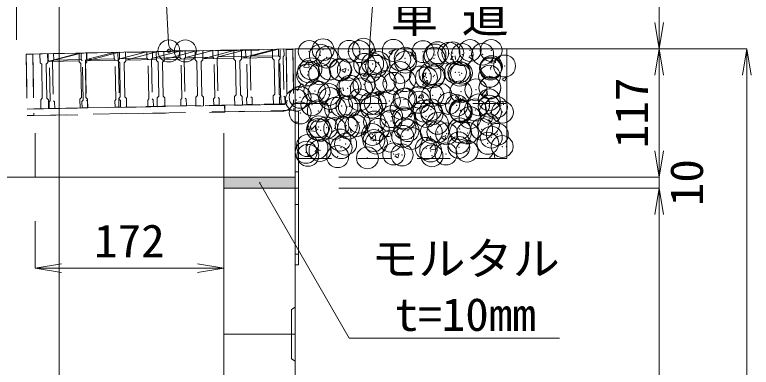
# Model space of a CAD drawing. Units: millimetres at full size. Extents: x 171976 to 209231, y 872007 to 885239.
# Drawn here: x 174286 to 174957, y 882649 to 882970 of the extents above; entities that cross this region are included whole.
import ezdxf
from ezdxf.enums import TextEntityAlignment as Align

# ---------------------------------------------------------------- set-up
doc = ezdxf.new("R2010")
doc.units = ezdxf.units.MM
doc.header["$LTSCALE"] = 40
doc.header["$PDMODE"] = 32
doc.header["$PDSIZE"] = 20
for name, pattern in [('USER1', [2, 1, -1]), ('USER2', [2, 1, -1]), ('USER3', [1.35, 0.75, -0.6]), ('USER4', [1.35, 0.75, -0.6])]:
    doc.linetypes.add(name, pattern=pattern)
for name, color, linetype, lineweight in [('0_2', 7, 'Continuous', 20), ('グレーチング', 7, 'USER3', 5), ('ジョイント', 7, 'Continuous', 9), ('ハッチング', 7, 'Continuous', 5), ('モルタル', 7, 'Continuous', 9), ('作業エリア', 11, 'Continuous', 13), ('受枠', 3, 'USER3', 9), ('基礎', 7, 'Continuous', 13), ('寸法引出', 7, 'Continuous', 13), ('寸法線', 7, 'Continuous', 13), ('本体', 2, 'Continuous', 13), ('補助線', 8, 'Continuous', 5), ('ｸﾞﾚｰﾁﾝｸﾞ', 7, 'USER2', 9)]:
    doc.layers.add(name, color=color, linetype=linetype, lineweight=lineweight)
doc.styles.add('ＭＳ 明朝', font='')
doc.styles.get('ＭＳ 明朝').set_extended_font_data('MS Mincho')

# ---------------------------------------------------------------- blocks, each defined once
blk = doc.blocks.new('open_arrow')
at = {"color": 0, "linetype": 'Continuous', "lineweight": -2}
blk.add_lwpolyline([(7.5, 1.25), (0, 0), (7.5, -1.25)], dxfattribs=at)

msp = doc.modelspace()

# ---------------------------------------------------------------- hatches: boundary and pattern name
at = {"layer": 'モルタル'}
msp.add_hatch(color=256, dxfattribs=at).paths.add_polyline_path([(174541.32, 882812.29), (174541.32, 882822.29), (174476.32, 882822.29), (174476.32, 882812.29)])

# ---------------------------------------------------------------- linework, layer by layer
at = {"layer": '0_2', "linetype": 'USER4', "lineweight": 5}
for p, q in [((174541.32, 882889.29), (174734.32, 882889.29)), ((174544.52, 882839.29), (174734.32, 882839.29))]:
    msp.add_line(p, q, dxfattribs=at)
at = {"layer": 'グレーチング'}
for p, q in [((174316.24, 882934.78), (174531.2, 882939.08)), ((174381.35, 882930.08), (174406.22, 882936.58)), ((174411.34, 882930.68), (174436.22, 882937.18)), ((174441.34, 882931.28), (174466.21, 882937.78)), ((174471.33, 882931.88), (174496.21, 882938.38)), ((174501.32, 882932.48), (174526.2, 882938.98)), ((174321.36, 882928.88), (174346.24, 882935.38)), ((174351.35, 882929.48), (174376.23, 882935.98)), ((174351.35, 882929.48), (174376.35, 882929.98)), ((174381.35, 882930.08), (174406.34, 882930.58)), ((174411.34, 882930.68), (174436.34, 882931.18)), ((174441.34, 882931.28), (174466.33, 882931.78)), ((174471.33, 882931.88), (174496.33, 882932.38)), ((174501.32, 882932.48), (174526.32, 882932.98)), ((174321.36, 882928.88), (174346.36, 882929.38)), ((174317.24, 882884.79), (174532.2, 882889.09))]:
    msp.add_line(p, q, dxfattribs=at)
for points in [[(174406.22, 882936.58), (174411.22, 882936.68), (174411.34, 882930.68), (174410.36, 882929.66), (174411.08, 882893.67), (174412.1, 882892.69), (174412.22, 882886.69), (174407.22, 882886.59), (174407.1, 882892.59), (174408.08, 882893.61), (174407.36, 882929.6), (174406.34, 882930.58)], [(174436.22, 882937.18), (174441.22, 882937.28), (174441.34, 882931.28), (174440.36, 882930.26), (174441.08, 882894.27), (174442.1, 882893.29), (174442.22, 882887.29), (174437.22, 882887.19), (174437.1, 882893.19), (174438.08, 882894.21), (174437.36, 882930.2), (174436.34, 882931.18)], [(174466.21, 882937.78), (174471.21, 882937.88), (174471.33, 882931.88), (174470.35, 882930.86), (174471.07, 882894.87), (174472.09, 882893.89), (174472.21, 882887.89), (174467.21, 882887.79), (174467.09, 882893.79), (174468.07, 882894.81), (174467.35, 882930.8), (174466.33, 882931.78)], [(174496.21, 882938.38), (174501.2, 882938.48), (174501.32, 882932.48), (174500.34, 882931.46), (174501.06, 882895.47), (174502.08, 882894.49), (174502.2, 882888.49), (174497.21, 882888.39), (174497.09, 882894.39), (174498.07, 882895.41), (174497.35, 882931.4), (174496.33, 882932.38)], [(174526.2, 882938.98), (174531.2, 882939.08), (174531.32, 882933.08), (174530.34, 882932.06), (174531.06, 882896.07), (174532.08, 882895.09), (174532.2, 882889.09), (174527.2, 882888.99), (174527.08, 882894.99), (174528.06, 882896.01), (174527.34, 882932), (174526.32, 882932.98)], [(174316.24, 882934.78), (174321.24, 882934.88), (174321.36, 882928.88), (174320.38, 882927.87), (174321.1, 882891.87), (174322.12, 882890.89), (174322.24, 882884.89), (174317.24, 882884.79), (174317.12, 882890.79), (174318.1, 882891.81), (174317.38, 882927.81), (174316.36, 882928.78)], [(174346.24, 882935.38), (174351.23, 882935.48), (174351.35, 882929.48), (174350.37, 882928.46), (174351.09, 882892.47), (174352.11, 882891.49), (174352.23, 882885.49), (174347.24, 882885.39), (174347.12, 882891.39), (174348.1, 882892.41), (174347.38, 882928.4), (174346.36, 882929.38)], [(174376.23, 882935.98), (174381.23, 882936.08), (174381.35, 882930.08), (174380.37, 882929.06), (174381.09, 882893.07), (174382.11, 882892.09), (174382.23, 882886.09), (174377.23, 882885.99), (174377.11, 882891.99), (174378.09, 882893.01), (174377.37, 882929), (174376.35, 882929.98)]]:
    msp.add_lwpolyline(points, close=True, dxfattribs=at)
at = {"layer": 'ジョイント'}
for p, q in [((174541.32, 882882.29), (174544.52, 882882.29)), ((174541.32, 882882.29), (174541.32, 882742.29)), ((174544.52, 882882.29), (174544.52, 882742.29)), ((174541.32, 882742.29), (174544.52, 882742.29))]:
    msp.add_line(p, q, dxfattribs=at)
at = {"layer": 'ジョイント', "linetype": 'USER3', "lineweight": 5}
for p, q in [((174541.32, 882872.29), (174544.52, 882872.29)), ((174541.32, 882827.29), (174544.52, 882827.29)), ((174541.32, 882797.29), (174544.52, 882797.29)), ((174541.32, 882752.29), (174544.52, 882752.29))]:
    msp.add_line(p, q, dxfattribs=at)
at = {"layer": 'ハッチング'}
for p, q in [((174554.63, 882939.29), (174556.17, 882938.24)), ((174556.25, 882938.22), (174556.61, 882939.29)), ((174573.69, 882939.11), (174573.84, 882939.29)), ((174573.69, 882939.09), (174576.73, 882938.83)), ((174578.34, 882939.12), (174578.31, 882939.29)), ((174610.13, 882935.92), (174612.58, 882938.84)), ((174614.77, 882935.94), (174614.19, 882939.12)), ((174626.94, 882936.52), (174630.5, 882937.89)), ((174629.25, 882934.15), (174630.28, 882937.22)), ((174610.13, 882935.9), (174613.17, 882935.64)), ((174626.65, 882935.88), (174629.18, 882934.17)), ((174646.57, 882932.73), (174649.02, 882935.65)), ((174646.57, 882932.72), (174649.6, 882932.45)), ((174651.21, 882932.75), (174650.62, 882935.93)), ((174683, 882929.54), (174685.45, 882932.46)), ((174683, 882929.53), (174686.04, 882929.26)), ((174687.65, 882929.56), (174687.06, 882932.74)), ((174699.66, 882931.81), (174702.18, 882930.1)), ((174699.95, 882932.45), (174703.51, 882933.82)), ((174702.26, 882930.08), (174703.29, 882933.15)), ((174724.09, 882926.37), (174723.5, 882929.56)), ((174549.08, 882923.18), (174553.04, 882927.3)), ((174554.03, 882922.52), (174553.47, 882927.35)), ((174719.44, 882926.36), (174721.89, 882929.27)), ((174719.44, 882926.34), (174722.48, 882926.08)), ((174549.4, 882922.5), (174553.92, 882921.8)), ((174583.97, 882919.49), (174586.5, 882917.79)), ((174584.26, 882920.14), (174587.82, 882921.5)), ((174586.57, 882917.76), (174587.6, 882920.83)), ((174603.3, 882914.77), (174607.25, 882918.89)), ((174608.25, 882914.12), (174607.69, 882918.94)), ((174657.27, 882916.07), (174660.82, 882917.43)), ((174659.58, 882913.69), (174660.61, 882916.76)), ((174603.62, 882914.09), (174608.14, 882913.39)), ((174656.97, 882915.42), (174659.5, 882913.72)), ((174657.51, 882906.36), (174661.47, 882910.48)), ((174662.46, 882905.71), (174661.9, 882910.53)), ((174729.98, 882911.36), (174732.51, 882909.65)), ((174730.27, 882912), (174733.83, 882913.37)), ((174732.58, 882909.63), (174733.61, 882912.7)), ((174541.32, 882903.09), (174543.81, 882901.4)), ((174541.58, 882903.75), (174545.13, 882905.12)), ((174543.89, 882901.38), (174544.92, 882904.45)), ((174544.3, 882904.08), (174546.75, 882907)), ((174544.3, 882904.07), (174547.34, 882903.8)), ((174548.95, 882904.1), (174548.36, 882907.28)), ((174580.74, 882900.9), (174583.19, 882903.81)), ((174585.39, 882900.91), (174584.8, 882904.1)), ((174657.83, 882905.68), (174662.35, 882904.98)), ((174580.74, 882900.88), (174583.78, 882900.62)), ((174614.29, 882899.04), (174616.82, 882897.34)), ((174614.58, 882899.68), (174618.14, 882901.05)), ((174616.89, 882897.31), (174617.92, 882900.38)), ((174617.18, 882897.71), (174619.63, 882900.63)), ((174617.18, 882897.69), (174620.21, 882897.43)), ((174621.82, 882897.72), (174621.24, 882900.91)), ((174653.62, 882894.52), (174656.06, 882897.44)), ((174658.26, 882894.54), (174657.67, 882897.72)), ((174687.59, 882895.62), (174691.15, 882896.98)), ((174689.9, 882893.24), (174690.93, 882896.31)), ((174711.73, 882897.95), (174715.69, 882902.07)), ((174712.05, 882897.27), (174716.57, 882896.57)), ((174716.68, 882897.3), (174716.12, 882902.12)), ((174653.61, 882894.51), (174656.65, 882894.24)), ((174687.3, 882894.97), (174689.82, 882893.27)), ((174690.05, 882891.33), (174692.5, 882894.25)), ((174690.05, 882891.32), (174693.09, 882891.05)), ((174694.7, 882891.35), (174694.11, 882894.53)), ((174726.49, 882888.14), (174728.94, 882891.06)), ((174731.13, 882888.16), (174730.55, 882891.34)), ((174571.61, 882882.66), (174574.13, 882880.95)), ((174571.9, 882883.3), (174575.46, 882884.66)), ((174574.21, 882880.93), (174575.24, 882884)), ((174726.49, 882888.13), (174729.52, 882887.86)), ((174644.61, 882878.59), (174647.14, 882876.88)), ((174644.91, 882879.23), (174648.46, 882880.6)), ((174647.22, 882876.86), (174648.25, 882879.93)), ((174717.91, 882875.16), (174721.47, 882876.53)), ((174720.22, 882872.79), (174721.25, 882875.86)), ((174555.82, 882865.28), (174559.77, 882869.41)), ((174560.77, 882864.63), (174560.21, 882869.46)), ((174717.62, 882874.52), (174720.15, 882872.81)), ((174551.35, 882865.87), (174553.8, 882868.79)), ((174551.35, 882865.86), (174554.39, 882865.59)), ((174556, 882865.89), (174555.41, 882869.07)), ((174556.14, 882864.6), (174560.65, 882863.9)), ((174587.79, 882862.68), (174590.24, 882865.6)), ((174587.79, 882862.67), (174590.83, 882862.4)), ((174592.44, 882862.7), (174591.85, 882865.88)), ((174602.22, 882862.85), (174605.78, 882864.21)), ((174604.53, 882860.47), (174605.56, 882863.54)), ((174624.23, 882859.5), (174626.68, 882862.41)), ((174628.87, 882859.51), (174628.28, 882862.7)), ((174601.93, 882862.2), (174604.46, 882860.5)), ((174610.03, 882856.87), (174613.99, 882861)), ((174610.35, 882856.2), (174614.87, 882855.5)), ((174614.98, 882856.22), (174614.42, 882861.05)), ((174624.23, 882859.48), (174627.26, 882859.22)), ((174660.66, 882856.31), (174663.11, 882859.23)), ((174660.66, 882856.29), (174663.7, 882856.03)), ((174665.31, 882856.32), (174664.72, 882859.51)), ((174674.94, 882858.13), (174677.46, 882856.43)), ((174675.23, 882858.78), (174678.79, 882860.14)), ((174677.54, 882856.4), (174678.57, 882859.47)), ((174697.1, 882853.12), (174699.55, 882856.04)), ((174701.75, 882853.14), (174701.16, 882856.32)), ((174664.25, 882848.46), (174668.21, 882852.59)), ((174669.2, 882847.81), (174668.64, 882852.64)), ((174697.1, 882853.11), (174700.14, 882852.84)), ((174733.54, 882849.93), (174734.32, 882850.86)), ((174733.54, 882849.92), (174734.32, 882849.85)), ((174559.25, 882845.82), (174561.77, 882844.11)), ((174559.54, 882846.46), (174563.1, 882847.83)), ((174561.85, 882844.09), (174562.88, 882847.16)), ((174632.55, 882842.39), (174636.1, 882843.76)), ((174634.85, 882840.02), (174635.88, 882843.09)), ((174664.57, 882847.79), (174669.09, 882847.09)), ((174718.46, 882840.06), (174722.42, 882844.18)), ((174723.41, 882839.41), (174722.85, 882844.23)), ((174632.25, 882841.75), (174634.78, 882840.05)), ((174708.06, 882839.29), (174709.11, 882839.69)), ((174718.78, 882839.38), (174719.38, 882839.29))]:
    msp.add_line(p, q, dxfattribs=at)
for p in [(174554.12, 882936.71), (174564.38, 882933.38), (174566.84, 882938.38), (174590.46, 882936.96), (174599.8, 882936.7), (174603.71, 882938.92), (174630.83, 882937.78), (174657.95, 882936.63), (174668.83, 882933.53), (174671.22, 882935.72), (174681.55, 882935.21), (174685.07, 882935.49), (174693.63, 882933.94), (174700.79, 882937.74), (174712.19, 882934.34), (174720.02, 882937.74), (174570.17, 882931.62), (174617.51, 882926.78), (174636.75, 882929.31), (174641.6, 882930.63), (174641.89, 882927.11), (174667.97, 882930.68), (174555.78, 882921.07), (174572.71, 882920.88), (174582.34, 882920.46), (174582.9, 882919.92), (174589.85, 882920.05), (174604.79, 882925.1), (174611.97, 882925.55), (174615.5, 882923.3), (174719.4, 882920.83), (174719.51, 882921.93), (174720.25, 882923.03), (174732.23, 882923.6), (174552.72, 882915.38), (174553.47, 882918.35), (174563.76, 882916.47), (174610.01, 882918.78), (174637.13, 882917.63), (174655.47, 882913.5), (174661, 882912.86), (174664.25, 882916.49), (174667.35, 882913.77), (174668.19, 882915.17), (174687.43, 882917.71), (174690.62, 882917.94), (174691.37, 882915.34), (174693.01, 882917.02), (174718.49, 882914.2), (174604.15, 882906.74), (174614.89, 882906.39), (174623.39, 882909.27), (174631.37, 882907.77), (174641.27, 882910.2), (174559.35, 882900.84), (174563.14, 882899.56), (174589.23, 882903.13), (174591.43, 882905.07), (174601.74, 882902.69), (174692.4, 882900.11), (174706.15, 882901.89), (174718.78, 882903.92), (174718.86, 882903.57), (174545.89, 882895.11), (174572.12, 882897.6), (174573, 882893.97), (174600.12, 882892.82), (174640.65, 882893.28), (174642.11, 882893.46), (174654.82, 882895.14), (174666.74, 882896.86), (174674.06, 882897.67), (174718.15, 882892.72), (174542.49, 882892.52), (174556.6, 882888.29), (174583.71, 882887.14), (174588.61, 882886.22), (174590.78, 882886.71), (174610.02, 882889.24), (174610.83, 882886), (174614.27, 882889.48), (174627.24, 882891.67), (174654.36, 882890.53), (174681.48, 882889.38), (174688.52, 882887.63), (174708.59, 882888.24), (174718.16, 882887.01), (174724.74, 882886.06), (174545.98, 882880.81), (174562.53, 882882.65), (174578.07, 882885.03), (174637.95, 882884.85), (174658.9, 882882.55), (174665.07, 882883.7), (174666.12, 882879.95), (174691.78, 882883.2), (174692.19, 882882.56), (174692.78, 882881.86), (174705.5, 882883.53), (174719.3, 882881.41), (174730.32, 882881.56), (174613.65, 882872.56), (174628.74, 882873.43), (174629.27, 882877.46), (174640.04, 882876.37), (174641.46, 882875.1), (174660.7, 882877.63), (174700.7, 882876.48), (174562.9, 882868.14), (174570.02, 882867.29), (174577.42, 882866.67), (174587.99, 882869.31), (174590.01, 882867), (174596.66, 882869.2), (174599.65, 882872.38), (174617.13, 882865.85), (174641.45, 882866.31), (174671.07, 882871.39), (174691.16, 882866.29), (174711.37, 882866.03), (174717.55, 882870.1), (174561.91, 882865.74), (174564.7, 882865), (174611.82, 882861.22), (174639.42, 882859.46), (174644.25, 882864.71), (174665.5, 882863.04), (174671.37, 882863.56), (174679.42, 882861.82), (174692.13, 882863.5), (174698.49, 882862.41), (174725.61, 882861.27), (174582.19, 882856.14), (174587.37, 882852.4), (174613.03, 882855.65), (174615.38, 882853.39), (174628.09, 882855.06), (174647.33, 882857.6), (174690.47, 882853.61), (174716.93, 882853.19), (174720.1, 882858.7), (174552.57, 882851.05), (174561.29, 882848.82), (174564.06, 882846.63), (174583.29, 882849.17), (174660.85, 882848.53), (174664.88, 882846.13), (174690.54, 882849.38), (174698.01, 882845.99), (174730.09, 882850.22), (174551.34, 882844.96), (174553, 882842.18), (174580.12, 882841.04), (174607.24, 882839.89), (174631.22, 882843.44), (174638.8, 882842.55), (174666.05, 882841.79), (174678.77, 882843.46)]:
    msp.add_point(p, dxfattribs=at)
at = {"layer": 'モルタル'}
msp.add_lwpolyline([(174476.32, 882822.29), (174541.32, 882822.29), (174541.32, 882812.29), (174476.32, 882812.29)], close=True, dxfattribs=at)
at = {"layer": '作業エリア'}
for p in [(174426.32, 882937.29), (174441.32, 882937.29)]:
    msp.add_point(p, dxfattribs=at)
at = {"layer": '受枠'}
for p, q in [((174296.25, 882934.38), (174539.2, 882939.24)), ((174533.2, 882939.12), (174534.2, 882889.13)), ((174539.2, 882939.24), (174540.32, 882883.25)), ((174296.25, 882934.38), (174297.25, 882884.39)), ((174302.24, 882934.5), (174303.36, 882878.51)), ((174297.25, 882884.39), (174534.2, 882889.13)), ((174303.36, 882878.51), (174540.32, 882883.25)), ((174477.21, 882887.99), (174477.33, 882881.99))]:
    msp.add_line(p, q, dxfattribs=at)
at = {"layer": '基礎'}
msp.add_line((174541.32, 882939.29), (174734.32, 882939.29), dxfattribs=at)
at = {"layer": '寸法引出'}
msp.add_lwpolyline([(174508.82, 882817.47), (174590.62, 882675.77), (174782.22, 882675.77)], dxfattribs=at)
at = {"layer": '寸法線'}
for p, q in [((174873.04, 882939.29), (174873.04, 883137.29)), ((174581.32, 882939.29), (174873.04, 882939.29)), ((174581.32, 882939.29), (174953.04, 882939.29)), ((174581.32, 882939.29), (174873.04, 882939.29)), ((174873.04, 882822.29), (174873.04, 882939.29)), ((174953.04, 882262.29), (174953.04, 882939.29)), ((174873.04, 882764.29), (174873.04, 882870.29)), ((174581.32, 882822.29), (174873.04, 882822.29)), ((174581.32, 882822.29), (174873.04, 882822.29)), ((174581.32, 882812.29), (174873.04, 882812.29)), ((174581.32, 882812.29), (174873.04, 882812.29)), ((174873.04, 882262.29), (174873.04, 882812.29)), ((174304.32, 882782.28), (174304.32, 882739.35)), ((174476.32, 882772.28), (174476.32, 882739.35)), ((174304.32, 882739.35), (174476.32, 882739.35))]:
    msp.add_line(p, q, dxfattribs=at)
msp.add_lwpolyline([(174607.27, 882915.78), (174627.27, 883190.41), (174905.96, 883190.41)], dxfattribs=at)
at = {"layer": '本体'}
for p, q in [((174425.98, 882943.94), (174417.74, 883108.78)), ((174441.32, 882937.29), (174432.98, 882937.29)), ((174541.32, 882939.29), (174441.32, 882937.29)), ((174541.32, 882822.29), (174541.32, 882939.29)), ((174111.32, 882822.29), (174541.32, 882822.29)), ((174476.32, 882812.29), (174541.32, 882812.29)), ((174476.32, 882812.29), (174476.32, 882582.81)), ((174541.32, 882812.29), (174541.32, 882262.29))]:
    msp.add_line(p, q, dxfattribs=at)
at = {"layer": '本体', "linetype": 'USER1'}
for p, q in [((174287.32, 882987.29), (174287.32, 882934.21)), ((174441.32, 882937.29), (174287.32, 882934.21)), ((174304.32, 882822.29), (174304.32, 882884.54)), ((174476.32, 882822.29), (174476.32, 882887.98))]:
    msp.add_line(p, q, dxfattribs=at)
at = {"layer": '本体', "lineweight": 9}
for p, q in [((174541.32, 882703.79), (174538.12, 882701.79)), ((174538.12, 882701.79), (174538.12, 882656.79)), ((174538.12, 882656.79), (174541.32, 882654.79))]:
    msp.add_line(p, q, dxfattribs=at)
at = {"layer": '本体'}
msp.add_arc((174432.98, 882944.29), 7, 182.86241, 270, dxfattribs=at)
at = {"layer": '補助線', "lineweight": 13}
for p, q in [((174326.32, 883137.29), (174326.32, 882262.29)), ((174734.32, 882939.29), (174734.32, 882839.29)), ((174541.32, 882812.29), (174544.52, 882812.29)), ((174476.32, 882679.29), (174541.32, 882679.29))]:
    msp.add_line(p, q, dxfattribs=at)
at = {"layer": '補助線', "lineweight": 9}
msp.add_circle((174426.32, 882937.28), 1.5, dxfattribs=at)
at = {"layer": 'ｸﾞﾚｰﾁﾝｸﾞ'}
for p, q in [((174308.74, 882934.61), (174527.71, 882938.42)), ((174386.95, 882928.97), (174415.13, 882936.46)), ((174414.83, 882936.46), (174414.97, 882928.46)), ((174421.83, 882936.58), (174421.97, 882928.58)), ((174421.95, 882929.58), (174450.12, 882937.07)), ((174450.12, 882937.07), (174450.26, 882929.07)), ((174457.12, 882937.19), (174457.26, 882929.19)), ((174457.24, 882930.19), (174485.42, 882937.68)), ((174485.42, 882937.68), (174485.56, 882929.68)), ((174492.42, 882937.8), (174492.56, 882929.81)), ((174492.54, 882930.81), (174520.71, 882938.3)), ((174520.71, 882938.3), (174520.85, 882930.3)), ((174527.71, 882938.42), (174527.85, 882930.42)), ((174533.21, 882938.51), (174539.21, 882938.62)), ((174533.21, 882938.51), (174534.01, 882892.52)), ((174539.21, 882938.62), (174540.01, 882892.62)), ((174539.21, 882938.62), (174540.01, 882892.62)), ((174302.24, 882934.5), (174296.25, 882934.4)), ((174296.25, 882934.4), (174297.22, 882878.4)), ((174302.24, 882934.5), (174303.22, 882878.51)), ((174308.74, 882934.61), (174308.88, 882926.61)), ((174315.74, 882934.73), (174315.88, 882926.74)), ((174315.86, 882927.74), (174344.54, 882935.23)), ((174344.54, 882935.23), (174344.68, 882927.24)), ((174351.54, 882935.36), (174351.68, 882927.36)), ((174351.66, 882928.36), (174379.83, 882935.85)), ((174379.83, 882935.85), (174379.97, 882927.85)), ((174386.83, 882935.97), (174386.97, 882927.97)), ((174450.24, 882930.07), (174421.95, 882929.58)), ((174485.54, 882930.68), (174457.24, 882930.19)), ((174487.08, 882928.21), (174485.56, 882929.68)), ((174491.08, 882928.28), (174492.56, 882929.81)), ((174520.83, 882931.3), (174492.54, 882930.81)), ((174522.38, 882928.82), (174520.85, 882930.3)), ((174526.38, 882928.89), (174527.85, 882930.42)), ((174310.41, 882925.14), (174308.88, 882926.61)), ((174310.95, 882894.14), (174310.41, 882925.14)), ((174314.41, 882925.21), (174315.88, 882926.74)), ((174314.95, 882894.21), (174314.41, 882925.21)), ((174315.86, 882927.74), (174344.66, 882928.24)), ((174346.2, 882925.76), (174344.68, 882927.24)), ((174346.74, 882894.77), (174346.2, 882925.76)), ((174350.2, 882925.83), (174351.68, 882927.36)), ((174350.74, 882894.84), (174350.2, 882925.83)), ((174351.66, 882928.36), (174379.95, 882928.85)), ((174381.5, 882926.38), (174379.97, 882927.85)), ((174382.04, 882895.38), (174381.5, 882926.38)), ((174385.5, 882926.44), (174386.97, 882927.97)), ((174386.04, 882895.45), (174385.5, 882926.44)), ((174386.95, 882928.97), (174415.25, 882929.46)), ((174416.49, 882926.98), (174414.97, 882928.46)), ((174417.03, 882895.99), (174416.49, 882926.98)), ((174420.49, 882927.05), (174421.97, 882928.58)), ((174421.03, 882896.06), (174420.49, 882927.05)), ((174451.79, 882927.6), (174450.26, 882929.07)), ((174452.33, 882896.6), (174451.79, 882927.6)), ((174455.79, 882927.67), (174457.26, 882929.19)), ((174456.33, 882896.67), (174455.79, 882927.67)), ((174487.62, 882897.21), (174487.08, 882928.21)), ((174491.62, 882897.28), (174491.08, 882928.28)), ((174522.92, 882897.83), (174522.38, 882928.82)), ((174526.91, 882897.9), (174526.38, 882928.89)), ((174417.03, 882895.99), (174415.56, 882894.46)), ((174421.03, 882896.06), (174422.56, 882894.58)), ((174452.33, 882896.6), (174450.85, 882895.08)), ((174456.33, 882896.67), (174457.85, 882895.2)), ((174487.62, 882897.21), (174486.15, 882895.69)), ((174491.62, 882897.28), (174493.15, 882895.81)), ((174522.92, 882897.83), (174521.44, 882896.3)), ((174521.44, 882896.3), (174521.58, 882888.3)), ((174526.91, 882897.9), (174528.44, 882896.42)), ((174528.44, 882896.42), (174528.58, 882888.42)), ((174310.95, 882894.14), (174309.47, 882892.62)), ((174309.47, 882892.62), (174309.61, 882884.62)), ((174314.95, 882894.21), (174316.47, 882892.74)), ((174316.47, 882892.74), (174316.61, 882884.74)), ((174346.74, 882894.77), (174345.27, 882893.24)), ((174345.27, 882893.24), (174345.41, 882885.24)), ((174350.74, 882894.84), (174352.27, 882893.36)), ((174352.27, 882893.36), (174352.41, 882885.36)), ((174382.04, 882895.38), (174380.56, 882893.85)), ((174380.56, 882893.85), (174380.7, 882885.86)), ((174386.04, 882895.45), (174387.56, 882893.98)), ((174387.56, 882893.98), (174387.7, 882885.98)), ((174415.56, 882894.46), (174415.7, 882886.46)), ((174422.56, 882894.58), (174422.7, 882886.58)), ((174450.85, 882895.08), (174450.99, 882887.08)), ((174457.85, 882895.2), (174457.99, 882887.2)), ((174486.15, 882895.69), (174486.29, 882887.69)), ((174493.15, 882895.81), (174493.28, 882887.81)), ((174303.11, 882884.51), (174477.09, 882887.53)), ((174309.61, 882884.62), (174316.61, 882884.74)), ((174345.41, 882885.24), (174352.41, 882885.36)), ((174380.7, 882885.86), (174387.7, 882885.98)), ((174422.7, 882886.58), (174415.7, 882886.46)), ((174457.99, 882887.2), (174450.99, 882887.08)), ((174530.08, 882888.45), (174477.09, 882887.53)), ((174477.09, 882887.53), (174477.19, 882881.53)), ((174493.28, 882887.81), (174486.29, 882887.69)), ((174528.58, 882888.42), (174521.58, 882888.3)), ((174303.22, 882878.51), (174297.22, 882878.4)), ((174303.22, 882878.51), (174477.19, 882881.53)), ((174530.18, 882882.45), (174477.19, 882881.53))]:
    msp.add_line(p, q, dxfattribs=at)
for radius, start, end in [(4, 270.99562, 0.99536), (10, 270.99553, 0.99532)]:
    msp.add_arc((174530.01, 882892.45), radius, start, end, dxfattribs=at)

# ---------------------------------------------------------------- block references
at = {"layer": '寸法引出', "xscale": 0.133, "yscale": 0.133, "rotation": 300}
msp.add_blockref('open_arrow', (174508.82, 882817.47), dxfattribs=at)
at = {"layer": '寸法線'}
for p, xscale, yscale, rotation in [((174873.04, 882939.29), 3.2, 3.2, 90), ((174873.04, 882939.29), 3.2, 3.2, 270), ((174953.04, 882939.29), 3.2, 3.2, 270), ((174607.27, 882915.78), 0.16, 0.16, 85.8), ((174873.04, 882822.29), 3.2, 3.2, 90), ((174873.04, 882822.29), 3.2, 3.2, 90), ((174873.04, 882812.29), 3.2, 3.2, 270), ((174873.04, 882812.29), 3.2, 3.2, 270), ((174476.32, 882739.35), 3.2, 3.2, 180)]:
    msp.add_blockref('open_arrow', p, dxfattribs=dict(at, xscale=xscale, yscale=yscale, rotation=rotation))
at = {"layer": '寸法線', "xscale": 3.2, "yscale": 3.2}
msp.add_blockref('open_arrow', (174304.32, 882739.35), dxfattribs=at)

# ---------------------------------------------------------------- texts
at = {"layer": '0_2', "style": 'ＭＳ 明朝', "width": 1.05}
msp.add_text('車 道', height=30.02, dxfattribs=at).set_placement((174628.64, 882945.2), align=Align.BOTTOM_LEFT)
at = {"layer": '寸法引出', "style": 'ＭＳ 明朝', "width": 1.05}
for s, p in [('モルタル', (174610.62, 882724.08)), (' t=10mm', (174610.62, 882673.23))]:
    msp.add_text(s, height=30.02, dxfattribs=at).set_placement(p, align=Align.BOTTOM_LEFT)
at = {"layer": '寸法線', "style": 'ＭＳ 明朝', "width": 1.05}
for s, p in [('117', (174848.04, 882880.79)), ('10', (174898.04, 882817.29))]:
    msp.add_text(s, height=30.02, rotation=90, dxfattribs=at).set_placement(p, align=Align.MIDDLE_CENTER)
msp.add_text('172', height=30.02, dxfattribs=at).set_placement((174390.32, 882764.35), align=Align.MIDDLE_CENTER)

doc.saveas('drawing.dxf')
